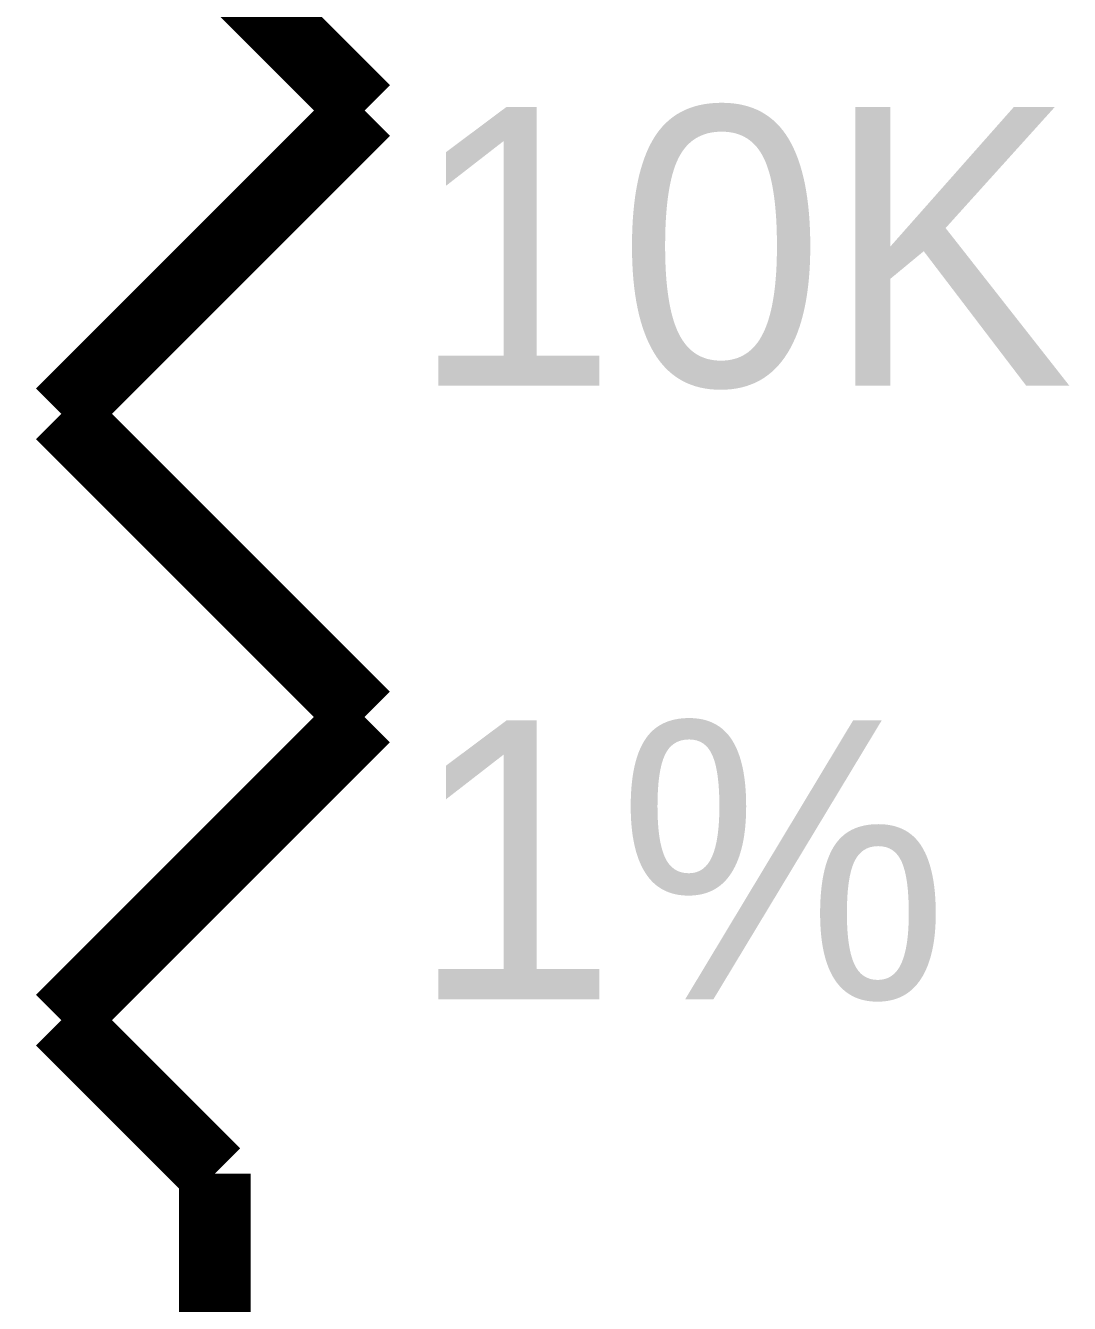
# Model space of a CAD drawing. Header units: inches. Extents: x 0 to 31.5, y 0 to 22.3.
# Drawn here: x 4.1716 to 4.3435, y 3.4782 to 3.6887 of the extents above; entities that cross this region are included whole.
import ezdxf

# ---------------------------------------------------------------- set-up
doc = ezdxf.new("R2010")
doc.units = ezdxf.units.IN
doc.header["$MEASUREMENT"] = 0
doc.layers.add('Sheet', color=255, linetype='Continuous')

msp = doc.modelspace()

# ---------------------------------------------------------------- linework, layer by layer
at = {"layer": 'Sheet'}
for points in [[(4.22744, 3.67475, 0.0118, 0.0118, 0), (4.17749, 3.72471, 0.0118, 0.0118, 0)], [(4.17749, 3.62478, 0.0118, 0.0118, 0), (4.22744, 3.67475, 0.0118, 0.0118, 0)], [(4.22744, 3.57482, 0.0118, 0.0118, 0), (4.17749, 3.62478, 0.0118, 0.0118, 0)], [(4.17749, 3.52486, 0.0118, 0.0118, 0), (4.22744, 3.57482, 0.0118, 0.0118, 0)], [(4.20276, 3.49959, 0.0118, 0.0118, 0), (4.17749, 3.52486, 0.0118, 0.0118, 0)], [(4.20276, 3.49959, 0.0118, 0.0118, 0), (4.20276, 3.39967, 0.0118, 0.0118, 0)]]:
    msp.add_lwpolyline(points, format="xyseb", dxfattribs=at)

# ---------------------------------------------------------------- texts
for s, p in [('10K', (4.23491, 3.62938)), ('1%', (4.23491, 3.52831))]:
    msp.add_text(s, height=0.045941, dxfattribs=at).set_placement(p)

doc.saveas('drawing.dxf')
